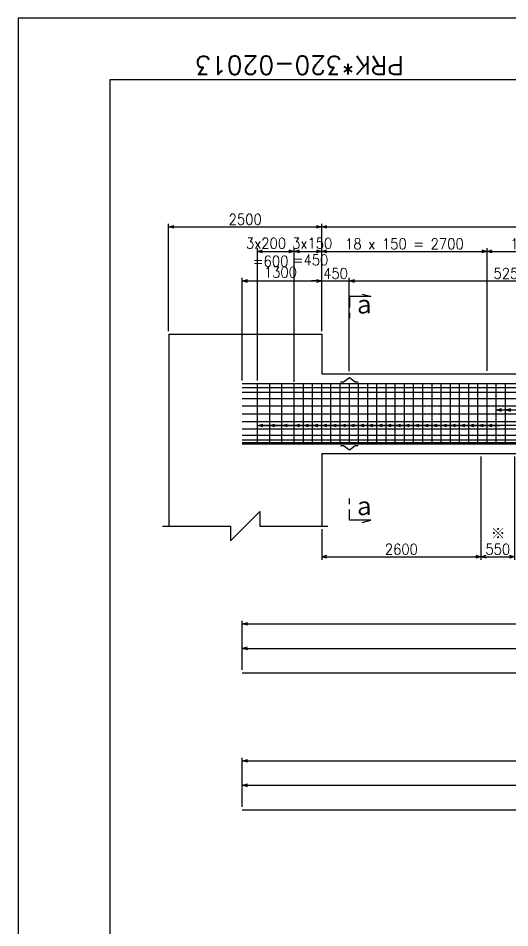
# Model space of a CAD drawing. Extents: x 92661 to 134711, y 44762 to 74462.
# Drawn here: x 92661 to 100689, y 59612 to 74462 of the extents above; entities that cross this region are included whole.
import ezdxf
from ezdxf.enums import TextEntityAlignment as Align

# ---------------------------------------------------------------- set-up
doc = ezdxf.new("R2010")
doc.units = 0
doc.header["$LTSCALE"] = 300
doc.header["$MEASUREMENT"] = 0
doc.layers.get('0').update_dxf_attribs({"linetype": 'CONTINUOUS'})
doc.layers.get('DEFPOINTS').update_dxf_attribs({"linetype": 'CONTINUOUS'})
for name, color, linetype in [('スペーサー-2', 3, 'CONTINUOUS'), ('タイトル', 3, 'CONTINUOUS'), ('寸法', 1, 'CONTINUOUS'), ('引き出し横', 1, 'CONTINUOUS'), ('杭主筋', 2, 'CONTINUOUS'), ('枠', 7, 'CONTINUOUS'), ('構造', 3, 'CONTINUOUS'), ('肋筋', 3, 'CONTINUOUS'), ('記号', 2, 'CONTINUOUS'), ('鉄筋材料', 3, 'CONTINUOUS')]:
    doc.layers.add(name, color=color, linetype=linetype)
doc.styles.add('MS明朝', font='MS PMincho.ttf')
doc.styles.add('romans', font='ROMANS.shx', dxfattribs={"width": 0.9, "bigfont": 'EXTFONT.shx'})
doc.styles.get("Standard").update_dxf_attribs({"font": 'romans.shx', "bigfont": 'extfont.shx'})
doc.dimstyles.new('ST-50', dxfattribs={"dimscale": 50, "dimtxt": 3.5, "dimasz": 1.7, "dimexe": 1, "dimexo": 1, "dimgap": 1, "dimtad": 0, "dimdec": 0, "dimzin": 0, "dimdsep": 46, "dimtxsty": 'romans', "dimblk": 'OPEN30', "dimcen": 1, "dimdle": 3, "dimclrd": 1, "dimclre": 1, "dimclrt": 3, "dimaunit": 1, "dimadec": 0, "dimazin": 0, "dimtfac": 1, "dimtdec": 0, "dimtix": 1, "dimtmove": 2, "dimatfit": 3, "dimldrblk": 'NONE', "dimfxl": 0, "dimtvp": 0.7, "dimtolj": 1, "dimtzin": 0, "dimarcsym": 0})
doc.dimstyles.new('矢', dxfattribs={"dimscale": 50, "dimtxt": 3.5, "dimasz": 1.7, "dimexe": 1, "dimexo": 0.7, "dimgap": 0.09, "dimtad": 0, "dimdec": 0, "dimzin": 0, "dimdsep": 46, "dimtxsty": 'romans', "dimblk": 'OPEN30', "dimcen": 1, "dimdle": 1, "dimclrd": 1, "dimclre": 1, "dimclrt": 3, "dimaunit": 1, "dimadec": 0, "dimazin": 0, "dimtfac": 1, "dimtdec": 0, "dimtix": 1, "dimtmove": 2, "dimatfit": 3, "dimldrblk": 'OPEN30', "dimfxl": 0, "dimtvp": 0.7, "dimtolj": 1, "dimtzin": 0, "dimarcsym": 0})

# ---------------------------------------------------------------- blocks, each defined once
blk = doc.blocks.new('_Open30')
at = {"color": 0, "lineweight": -2}
for p, q in [((-1, 0.27), (0, 0)), ((0, 0), (-1, -0.27)), ((0, 0), (-1, 0))]:
    blk.add_line(p, q, dxfattribs=at)
blk = doc.blocks.new('*D15')
at = {"layer": 'DEFPOINTS', "color": 0, "linetype": 'Continuous'}
for p in [(103018, 70655), (100318, 68655), (103018, 68655)]:
    blk.add_point(p, dxfattribs=at)
at = {"layer": '引き出し横', "color": 1, "linetype": 'Continuous', "lineweight": -2}
for p, q in [((100318, 68705), (100318, 70705)), ((103018, 68705), (103018, 70705)), ((100403, 70655), (102933, 70655))]:
    blk.add_line(p, q, dxfattribs=at)
at = {"layer": '引き出し横', "color": 1, "linetype": 'Continuous', "lineweight": -2, "xscale": 85, "yscale": 85, "zscale": 85, "rotation": 180}
blk.add_blockref('_Open30', (100318, 70655), dxfattribs=at)
at = {"layer": '引き出し横', "color": 1, "linetype": 'Continuous', "lineweight": -2, "xscale": 85, "yscale": 85, "zscale": 85}
blk.add_blockref('_Open30', (103018, 70655), dxfattribs=at)
at = {"layer": '引き出し横', "color": 3, "linetype": 'Continuous', "insert": (101668, 70778), "char_height": 175, "attachment_point": 5, "style": 'romans'}
blk.add_mtext('\\A1;18 x 150 = 2700', dxfattribs=at)
blk = doc.blocks.new('_None')
blk = doc.blocks.new('*D16')
at = {"layer": 'DEFPOINTS', "color": 0, "linetype": 'Continuous'}
for p in [(117818, 62339), (96318, 61939), (117818, 61939)]:
    blk.add_point(p, dxfattribs=at)
at = {"layer": '寸法', "color": 1, "linetype": 'Continuous', "lineweight": -2}
for p, q in [((96318, 61989), (96318, 62389)), ((117818, 61989), (117818, 62389)), ((96403, 62339), (117733, 62339))]:
    blk.add_line(p, q, dxfattribs=at)
at = {"layer": '寸法', "color": 1, "linetype": 'Continuous', "lineweight": -2, "xscale": 85, "yscale": 85, "zscale": 85, "rotation": 180}
blk.add_blockref('_Open30', (96318, 62339), dxfattribs=at)
at = {"layer": '寸法', "color": 1, "linetype": 'Continuous', "lineweight": -2, "xscale": 85, "yscale": 85, "zscale": 85}
blk.add_blockref('_Open30', (117818, 62339), dxfattribs=at)
at = {"layer": '寸法', "color": 3, "linetype": 'Continuous', "insert": (107068, 62462), "char_height": 175, "attachment_point": 5, "style": 'romans'}
blk.add_mtext('\\A1;21500', dxfattribs=at)
blk = doc.blocks.new('*D17')
at = {"layer": 'DEFPOINTS', "color": 0, "linetype": 'Continuous'}
for p in [(130018, 64574), (96318, 64174), (130018, 64174)]:
    blk.add_point(p, dxfattribs=at)
at = {"layer": '寸法', "color": 1, "linetype": 'Continuous', "lineweight": -2}
for p, q in [((96318, 64224), (96318, 64624)), ((130018, 64224), (130018, 64624)), ((96403, 64574), (129933, 64574))]:
    blk.add_line(p, q, dxfattribs=at)
at = {"layer": '寸法', "color": 1, "linetype": 'Continuous', "lineweight": -2, "xscale": 85, "yscale": 85, "zscale": 85, "rotation": 180}
blk.add_blockref('_Open30', (96318, 64574), dxfattribs=at)
at = {"layer": '寸法', "color": 1, "linetype": 'Continuous', "lineweight": -2, "xscale": 85, "yscale": 85, "zscale": 85}
blk.add_blockref('_Open30', (130018, 64574), dxfattribs=at)
at = {"layer": '寸法', "color": 3, "linetype": 'Continuous', "insert": (113168, 64697), "char_height": 175, "attachment_point": 5, "style": 'romans'}
blk.add_mtext('\\A1;33700', dxfattribs=at)
blk = doc.blocks.new('*D18')
at = {"layer": 'DEFPOINTS', "color": 0, "linetype": 'Continuous'}
for p in [(103318, 70172), (98068, 68647), (103318, 68655)]:
    blk.add_point(p, dxfattribs=at)
at = {"layer": '寸法', "color": 1, "linetype": 'Continuous', "lineweight": -2}
for p, q in [((98068, 68697), (98068, 70222)), ((98153, 70172), (103233, 70172)), ((103318, 68705), (103318, 70222))]:
    blk.add_line(p, q, dxfattribs=at)
at = {"layer": '寸法', "color": 1, "linetype": 'Continuous', "lineweight": -2, "xscale": 85, "yscale": 85, "zscale": 85, "rotation": 180}
blk.add_blockref('_Open30', (98068, 70172), dxfattribs=at)
at = {"layer": '寸法', "color": 1, "linetype": 'Continuous', "lineweight": -2, "xscale": 85, "yscale": 85, "zscale": 85}
blk.add_blockref('_Open30', (103318, 70172), dxfattribs=at)
at = {"layer": '寸法', "color": 3, "linetype": 'Continuous', "insert": (100693, 70295), "char_height": 175, "attachment_point": 5, "style": 'romans'}
blk.add_mtext('\\A1;5250', dxfattribs=at)
blk = doc.blocks.new('*D19')
at = {"layer": 'DEFPOINTS', "color": 0, "linetype": 'Continuous'}
for p in [(130118, 71055), (97618, 69305), (130118, 68655)]:
    blk.add_point(p, dxfattribs=at)
at = {"layer": '寸法', "color": 1, "linetype": 'Continuous', "lineweight": -2}
for p, q in [((97618, 69355), (97618, 71105)), ((97703, 71055), (130033, 71055)), ((130118, 68705), (130118, 71105))]:
    blk.add_line(p, q, dxfattribs=at)
at = {"layer": '寸法', "color": 1, "linetype": 'Continuous', "lineweight": -2, "xscale": 85, "yscale": 85, "zscale": 85, "rotation": 180}
blk.add_blockref('_Open30', (97618, 71055), dxfattribs=at)
at = {"layer": '寸法', "color": 1, "linetype": 'Continuous', "lineweight": -2, "xscale": 85, "yscale": 85, "zscale": 85}
blk.add_blockref('_Open30', (130118, 71055), dxfattribs=at)
at = {"layer": '寸法', "color": 3, "linetype": 'Continuous', "insert": (113868, 71178), "char_height": 175, "attachment_point": 5, "style": 'romans'}
blk.add_mtext('\\A1;32500', dxfattribs=at)
blk = doc.blocks.new('*D20')
at = {"layer": 'DEFPOINTS', "color": 0, "linetype": 'Continuous'}
for p in [(97618, 71055), (95118, 69305), (97618, 69305)]:
    blk.add_point(p, dxfattribs=at)
at = {"layer": '寸法', "color": 1, "linetype": 'Continuous', "lineweight": -2}
for p, q in [((95118, 69355), (95118, 71105)), ((95203, 71055), (97533, 71055)), ((97618, 69355), (97618, 71105))]:
    blk.add_line(p, q, dxfattribs=at)
at = {"layer": '寸法', "color": 1, "linetype": 'Continuous', "lineweight": -2, "xscale": 85, "yscale": 85, "zscale": 85, "rotation": 180}
blk.add_blockref('_Open30', (95118, 71055), dxfattribs=at)
at = {"layer": '寸法', "color": 1, "linetype": 'Continuous', "lineweight": -2, "xscale": 85, "yscale": 85, "zscale": 85}
blk.add_blockref('_Open30', (97618, 71055), dxfattribs=at)
at = {"layer": '寸法', "color": 3, "linetype": 'Continuous', "insert": (96368, 71178), "char_height": 175, "attachment_point": 5, "style": 'romans'}
blk.add_mtext('\\A1;2500', dxfattribs=at)
blk = doc.blocks.new('*D21')
at = {"layer": 'DEFPOINTS', "color": 0, "linetype": 'Continuous'}
for p in [(100318, 70655), (97618, 69305), (100318, 68655)]:
    blk.add_point(p, dxfattribs=at)
at = {"layer": '引き出し横', "color": 1, "linetype": 'Continuous', "lineweight": -2}
for p, q in [((97618, 69355), (97618, 70705)), ((100318, 68705), (100318, 70705)), ((97703, 70655), (100233, 70655))]:
    blk.add_line(p, q, dxfattribs=at)
at = {"layer": '引き出し横', "color": 1, "linetype": 'Continuous', "lineweight": -2, "xscale": 85, "yscale": 85, "zscale": 85, "rotation": 180}
blk.add_blockref('_Open30', (97618, 70655), dxfattribs=at)
at = {"layer": '引き出し横', "color": 1, "linetype": 'Continuous', "lineweight": -2, "xscale": 85, "yscale": 85, "zscale": 85}
blk.add_blockref('_Open30', (100318, 70655), dxfattribs=at)
at = {"layer": '引き出し横', "color": 3, "linetype": 'Continuous', "insert": (98968, 70778), "char_height": 175, "attachment_point": 5, "style": 'romans'}
blk.add_mtext('\\A1;18 x 150 = 2700', dxfattribs=at)
blk = doc.blocks.new('*D22')
at = {"layer": 'DEFPOINTS', "color": 0, "linetype": 'Continuous'}
for p in [(97618, 70172), (97618, 69305), (96318, 68499)]:
    blk.add_point(p, dxfattribs=at)
at = {"layer": '寸法', "color": 1, "linetype": 'Continuous', "lineweight": -2}
for p, q in [((96318, 68549), (96318, 70222)), ((96403, 70172), (97533, 70172)), ((97618, 69355), (97618, 70222))]:
    blk.add_line(p, q, dxfattribs=at)
at = {"layer": '寸法', "color": 1, "linetype": 'Continuous', "lineweight": -2, "xscale": 85, "yscale": 85, "zscale": 85, "rotation": 180}
blk.add_blockref('_Open30', (96318, 70172), dxfattribs=at)
at = {"layer": '寸法', "color": 1, "linetype": 'Continuous', "lineweight": -2, "xscale": 85, "yscale": 85, "zscale": 85}
blk.add_blockref('_Open30', (97618, 70172), dxfattribs=at)
at = {"layer": '寸法', "color": 3, "linetype": 'Continuous', "insert": (96943, 70315), "char_height": 175, "attachment_point": 5, "style": 'romans'}
blk.add_mtext('\\A1;1300', dxfattribs=at)
blk = doc.blocks.new('*D23')
at = {"layer": 'DEFPOINTS', "color": 0, "linetype": 'Continuous'}
for p in [(98068, 70172), (97618, 69305), (98068, 68647)]:
    blk.add_point(p, dxfattribs=at)
at = {"layer": '寸法', "color": 1, "linetype": 'Continuous', "lineweight": -2}
for p, q in [((97533, 70172), (97448, 70172)), ((97618, 69355), (97618, 70222)), ((97618, 70172), (98068, 70172)), ((98068, 68697), (98068, 70222)), ((98153, 70172), (98238, 70172))]:
    blk.add_line(p, q, dxfattribs=at)
at = {"layer": '寸法', "color": 1, "linetype": 'Continuous', "lineweight": -2, "xscale": 85, "yscale": 85, "zscale": 85}
blk.add_blockref('_Open30', (97618, 70172), dxfattribs=at)
at = {"layer": '寸法', "color": 1, "linetype": 'Continuous', "lineweight": -2, "xscale": 85, "yscale": 85, "zscale": 85, "rotation": 180}
blk.add_blockref('_Open30', (98068, 70172), dxfattribs=at)
at = {"layer": '寸法', "color": 3, "linetype": 'Continuous', "insert": (97843, 70295), "char_height": 175, "attachment_point": 5, "style": 'romans'}
blk.add_mtext('\\A1;450', dxfattribs=at)
blk = doc.blocks.new('*D24')
at = {"layer": 'DEFPOINTS', "color": 0, "linetype": 'Continuous'}
for p in [(97618, 70655), (97168, 69305), (97618, 69305)]:
    blk.add_point(p, dxfattribs=at)
at = {"layer": '寸法', "color": 1, "linetype": 'Continuous', "lineweight": -2}
for p, q in [((97168, 69355), (97168, 70705)), ((97618, 69355), (97618, 70705)), ((97253, 70655), (97533, 70655))]:
    blk.add_line(p, q, dxfattribs=at)
at = {"layer": '寸法', "color": 1, "linetype": 'Continuous', "lineweight": -2, "xscale": 85, "yscale": 85, "zscale": 85, "rotation": 180}
blk.add_blockref('_Open30', (97168, 70655), dxfattribs=at)
at = {"layer": '寸法', "color": 1, "linetype": 'Continuous', "lineweight": -2, "xscale": 85, "yscale": 85, "zscale": 85}
blk.add_blockref('_Open30', (97618, 70655), dxfattribs=at)
at = {"layer": '寸法', "color": 3, "linetype": 'Continuous', "insert": (97434, 70516), "char_height": 175, "attachment_point": 5, "style": 'romans'}
blk.add_mtext('\\A1;=450', dxfattribs=at)
blk = doc.blocks.new('*D51')
at = {"layer": 'DEFPOINTS', "color": 0, "linetype": 'Continuous'}
for p in [(108318, 64174), (96318, 63774), (108318, 63774)]:
    blk.add_point(p, dxfattribs=at)
at = {"layer": '引き出し横', "color": 1, "linetype": 'Continuous', "lineweight": -2}
for p, q in [((96318, 63824), (96318, 64224)), ((96403, 64174), (108233, 64174)), ((108318, 63824), (108318, 64224))]:
    blk.add_line(p, q, dxfattribs=at)
at = {"layer": '引き出し横', "color": 1, "linetype": 'Continuous', "lineweight": -2, "xscale": 85, "yscale": 85, "zscale": 85, "rotation": 180}
blk.add_blockref('_Open30', (96318, 64174), dxfattribs=at)
at = {"layer": '引き出し横', "color": 1, "linetype": 'Continuous', "lineweight": -2, "xscale": 85, "yscale": 85, "zscale": 85}
blk.add_blockref('_Open30', (108318, 64174), dxfattribs=at)
at = {"layer": '引き出し横', "color": 3, "linetype": 'Continuous', "insert": (102318, 64297), "char_height": 175, "attachment_point": 5, "style": 'romans'}
blk.add_mtext('\\A1;12000', dxfattribs=at)
blk = doc.blocks.new('*D53')
at = {"layer": 'DEFPOINTS', "color": 0, "linetype": 'Continuous'}
for p in [(108319, 61939), (96318, 61539), (108319, 61539)]:
    blk.add_point(p, dxfattribs=at)
at = {"layer": '引き出し横', "color": 1, "linetype": 'Continuous', "lineweight": -2}
for p, q in [((96318, 61589), (96318, 61989)), ((96403, 61939), (108234, 61939)), ((108319, 61589), (108319, 61989))]:
    blk.add_line(p, q, dxfattribs=at)
at = {"layer": '引き出し横', "color": 1, "linetype": 'Continuous', "lineweight": -2, "xscale": 85, "yscale": 85, "zscale": 85, "rotation": 180}
blk.add_blockref('_Open30', (96318, 61939), dxfattribs=at)
at = {"layer": '引き出し横', "color": 1, "linetype": 'Continuous', "lineweight": -2, "xscale": 85, "yscale": 85, "zscale": 85}
blk.add_blockref('_Open30', (108319, 61939), dxfattribs=at)
at = {"layer": '引き出し横', "color": 3, "linetype": 'Continuous', "insert": (102319, 62062), "char_height": 175, "attachment_point": 5, "style": 'romans'}
blk.add_mtext('\\A1;12000', dxfattribs=at)
blk = doc.blocks.new('*D61')
at = {"layer": 'DEFPOINTS', "color": 0, "linetype": 'Continuous'}
for p in [(100218, 67355), (97618, 66168), (100218, 65671)]:
    blk.add_point(p, dxfattribs=at)
at = {"layer": '構造', "color": 1, "linetype": 'Continuous', "lineweight": -2}
for p, q in [((100218, 67305), (100218, 65621)), ((97618, 66118), (97618, 65621)), ((97703, 65671), (100133, 65671))]:
    blk.add_line(p, q, dxfattribs=at)
at = {"layer": '構造', "color": 1, "linetype": 'Continuous', "lineweight": -2, "xscale": 85, "yscale": 85, "zscale": 85, "rotation": 180}
blk.add_blockref('_Open30', (97618, 65671), dxfattribs=at)
at = {"layer": '構造', "color": 1, "linetype": 'Continuous', "lineweight": -2, "xscale": 85, "yscale": 85, "zscale": 85}
blk.add_blockref('_Open30', (100218, 65671), dxfattribs=at)
at = {"layer": '構造', "color": 3, "linetype": 'Continuous', "insert": (98918, 65793), "char_height": 175, "attachment_point": 5, "style": 'romans'}
blk.add_mtext('\\A1;2600', dxfattribs=at)
blk = doc.blocks.new('*D78')
at = {"layer": 'DEFPOINTS', "color": 0, "linetype": 'Continuous'}
for p in [(100218, 67355), (100768, 67355), (100768, 65671)]:
    blk.add_point(p, dxfattribs=at)
at = {"layer": '寸法', "color": 1, "linetype": 'Continuous', "lineweight": -2}
for p, q in [((100218, 67305), (100218, 65621)), ((100768, 67305), (100768, 65621)), ((100303, 65671), (100683, 65671))]:
    blk.add_line(p, q, dxfattribs=at)
at = {"layer": '寸法', "color": 1, "linetype": 'Continuous', "lineweight": -2, "xscale": 85, "yscale": 85, "zscale": 85, "rotation": 180}
blk.add_blockref('_Open30', (100218, 65671), dxfattribs=at)
at = {"layer": '寸法', "color": 1, "linetype": 'Continuous', "lineweight": -2, "xscale": 85, "yscale": 85, "zscale": 85}
blk.add_blockref('_Open30', (100768, 65671), dxfattribs=at)
at = {"layer": '寸法', "color": 3, "linetype": 'Continuous', "insert": (100493, 65793), "char_height": 175, "attachment_point": 5, "style": 'romans'}
blk.add_mtext('\\A1;550', dxfattribs=at)
blk = doc.blocks.new('*D84')
at = {"layer": 'DEFPOINTS', "color": 0, "linetype": 'Continuous'}
for p in [(97168, 70655), (96568, 68499), (97168, 68475)]:
    blk.add_point(p, dxfattribs=at)
at = {"layer": '寸法', "color": 1, "linetype": 'Continuous', "lineweight": -2}
for p, q in [((96568, 68549), (96568, 70705)), ((97168, 68525), (97168, 70705)), ((96653, 70655), (97083, 70655))]:
    blk.add_line(p, q, dxfattribs=at)
at = {"layer": '寸法', "color": 1, "linetype": 'Continuous', "lineweight": -2, "xscale": 85, "yscale": 85, "zscale": 85, "rotation": 180}
blk.add_blockref('_Open30', (96568, 70655), dxfattribs=at)
at = {"layer": '寸法', "color": 1, "linetype": 'Continuous', "lineweight": -2, "xscale": 85, "yscale": 85, "zscale": 85}
blk.add_blockref('_Open30', (97168, 70655), dxfattribs=at)
at = {"layer": '寸法', "color": 3, "linetype": 'Continuous', "insert": (96783, 70495), "char_height": 175, "attachment_point": 5, "style": 'romans'}
blk.add_mtext('\\A1;=600', dxfattribs=at)

msp = doc.modelspace()

# ---------------------------------------------------------------- linework, layer by layer
at = {"layer": 'スペーサー-2', "color": 3, "linetype": 'Continuous', "flags": 128}
for points in [[(97923.48308, 68527.34277), (97973.48308, 68527.34277), (98068.48308, 68597.34277), (98163.48308, 68527.34277), (98213.48308, 68527.34277)], [(97923.48308, 67483.42277), (97973.48308, 67483.42277), (98068.48308, 67413.42277), (98163.48308, 67483.42277), (98213.48308, 67483.42277)]]:
    msp.add_lwpolyline(points, dxfattribs=at)
at = {"layer": '引き出し横', "linetype": 'Continuous'}
for p, q in [((100634.54397, 68066.25765), (100618.48308, 68066.25765)), ((100368.48308, 67812.61774), (96643.48308, 67812.61774)), ((104259.7382, 67812.61774), (98118.48308, 67812.61774))]:
    msp.add_line(p, q, dxfattribs=at)
at = {"layer": '引き出し横', "linetype": 'Continuous', "extrusion": (0, 0, -1)}
msp.add_lwpolyline([(-98203.48308, 67812.61774), (-98331.36174, 67812.61774)], dxfattribs=at)
at = {"layer": '杭主筋', "linetype": 'Continuous'}
for p, q in [((96318.48308, 68499.38277), (130018.48308, 68499.38277)), ((96318.48308, 68433.19932), (130018.48308, 68433.19932)), ((96318.48308, 68354.69352), (117818.48308, 68354.69352)), ((96318.48308, 68252.38277), (130018.48308, 68252.38277)), ((96318.48308, 68133.23938), (117818.48308, 68133.23938)), ((96318.48308, 68005.38277), (114618.48308, 68005.38277)), ((96318.48308, 68005.38277), (130018.48308, 68005.38277)), ((96318.48308, 67877.52616), (117818.48308, 67877.52616)), ((96318.48308, 67758.38277), (130018.48308, 67758.38277)), ((96318.48308, 67656.07202), (117818.48308, 67656.07202)), ((96318.48308, 67577.56622), (130018.48308, 67577.56622)), ((96318.48308, 67535.56085), (117818.48308, 67535.56085)), ((96318.48308, 67511.38277), (130018.48308, 67511.38277)), ((96318.48308, 63774.30456), (108318.48308, 63774.30456)), ((96318.48308, 61539.13365), (108318.48308, 61539.13365))]:
    msp.add_line(p, q, dxfattribs=at)
at = {"layer": '枠', "color": 1, "linetype": 'Continuous', "flags": 128}
msp.add_lwpolyline([(92660.61285, 74461.94194), (92660.61285, 44761.94194), (134710.61285, 44761.94194), (134710.61285, 74461.94194), (92660.61285, 74461.94194)], dxfattribs=at)
at = {"layer": '枠', "color": 2, "linetype": 'Continuous', "flags": 128}
msp.add_lwpolyline([(94160.61285, 45761.94194), (94160.61285, 73461.94194), (133710.61285, 73461.94194), (133710.61285, 45761.94194), (94160.61285, 45761.94194)], dxfattribs=at)
at = {"layer": '構造', "linetype": 'Continuous'}
for p, q in [((95118.48308, 69305.37114), (95118.48308, 66168.49065)), ((95118.48308, 69305.37114), (97618.48308, 69305.37114)), ((97618.48308, 69305.37114), (97618.48308, 68655.38277)), ((97618.48308, 68655.38277), (130118.48308, 68655.38277)), ((97618.48308, 67355.38277), (130118.48308, 67355.38277)), ((97618.48308, 67355.38277), (97618.48308, 66168.49065))]:
    msp.add_line(p, q, dxfattribs=at)
at = {"layer": '構造', "color": 1, "linetype": 'Continuous'}
for p, q in [((96128.48308, 65928.49065), (96608.48308, 66408.49065)), ((96608.48308, 66408.49065), (96608.48308, 66168.49065)), ((95018.48308, 66168.49065), (96128.48308, 66168.49065)), ((96128.48308, 66168.49065), (96128.48308, 65928.49065)), ((96608.48308, 66168.49065), (97718.48308, 66168.49065))]:
    msp.add_line(p, q, dxfattribs=at)
at = {"layer": '肋筋', "linetype": 'Continuous'}
for p, q in [((96568.48308, 67511.38277), (96568.48308, 68499.38277)), ((96768.48308, 67511.38277), (96768.48308, 68499.38277)), ((96968.48308, 67511.38277), (96968.48308, 68499.38277)), ((97168.48308, 67511.38277), (97168.48308, 68499.38277)), ((97318.48308, 67511.38277), (97318.48308, 68499.38277)), ((97468.48308, 67511.38277), (97468.48308, 68499.38277)), ((97618.48308, 67511.38277), (97618.48308, 68499.38277)), ((97768.48308, 67511.38277), (97768.48308, 68499.38277)), ((97918.48308, 67511.38277), (97918.48308, 68499.38277)), ((98068.48308, 67511.38277), (98068.48308, 68499.38277)), ((98218.48308, 67511.38277), (98218.48308, 68499.38277)), ((98368.48308, 67511.38277), (98368.48308, 68499.38277)), ((98518.48308, 67511.38277), (98518.48308, 68499.38277)), ((98668.48308, 67511.38277), (98668.48308, 68499.38277)), ((98818.48308, 67511.38277), (98818.48308, 68499.38277)), ((98968.48308, 67511.38277), (98968.48308, 68499.38277)), ((99118.48308, 67511.38277), (99118.48308, 68499.38277)), ((99268.48308, 67511.38277), (99268.48308, 68499.38277)), ((99418.48308, 67511.38277), (99418.48308, 68499.38277)), ((99568.48308, 67511.38277), (99568.48308, 68499.38277)), ((99718.48308, 67511.38277), (99718.48308, 68499.38277)), ((99868.48308, 67511.38277), (99868.48308, 68499.38277)), ((100018.48308, 67511.38277), (100018.48308, 68499.38277)), ((100168.48308, 67511.38277), (100168.48308, 68499.38277)), ((100318.48308, 67511.38277), (100318.48308, 68499.38277)), ((100468.48308, 67511.38277), (100468.48308, 68499.38277)), ((100618.48308, 67511.38277), (100618.48308, 68499.38277))]:
    msp.add_line(p, q, dxfattribs=at)
at = {"layer": '記号'}
for p, q in [((98071.38871, 69916.34512), (98071.38871, 69741.34512)), ((98071.38871, 69653.84512), (98071.38871, 69566.34512)), ((98071.38871, 66530.55003), (98071.38871, 66618.05003)), ((98071.38871, 66268.05003), (98071.38871, 66443.05003))]:
    msp.add_line(p, q, dxfattribs=at)
at = {"layer": '記号', "flags": 128}
for points in [[(98276.49983, 69955.16798), (98421.38871, 69916.34512), (98071.38871, 69916.34512)], [(98276.49983, 66229.22717), (98421.38871, 66268.05003), (98071.38871, 66268.05003)]]:
    msp.add_lwpolyline(points, dxfattribs=at)

# ---------------------------------------------------------------- texts
at = {"layer": 'タイトル', "color": 3}
msp.add_text('PRK*320-02013', height=300, rotation=180, dxfattribs=at).set_placement((98960.63285, 73843.97888))
at = {"layer": '寸法', "color": 3, "linetype": 'Continuous', "style": 'romans', "width": 0.9}
for s, p in [('3x200', (96708.34251, 70699.95752)), ('3x150', (97462.24448, 70699.95752))]:
    msp.add_text(s, height=175, dxfattribs=at).set_placement(p, align=Align.CENTER)
at = {"layer": '記号', "style": 'MS明朝', "width": 0.9}
for p in [(98125.25871, 69640.95431), (98125.25871, 66349.22231)]:
    msp.add_text('ａ', height=300, dxfattribs=at).set_placement(p)
at = {"layer": '鉄筋材料', "style": 'MS明朝'}
msp.add_text('※', height=175, dxfattribs=at).set_placement((100378.99928, 65965.82733))

# ---------------------------------------------------------------- dimensions: what is measured, and where the dimension line sits
at = {"layer": '寸法', "linetype": 'Continuous'}
for base, p1, p2, picture, middle in [((97618.48308, 71055.43614), (95118.48308, 69305.37114), (97618.48308, 69305.37114), '*D20', (96368.48308, 71177.93614)), ((130118.48308, 71055.43614), (97618.48308, 69305.37114), (130118.48308, 68655.38277), '*D19', (113868.48308, 71177.93614)), ((98068.48308, 70172.01364), (97618.48308, 69305.37114), (98068.48308, 68647.34277), '*D23', (97843.48308, 70294.51364)), ((103318.48308, 70172.01364), (98068.48308, 68647.34277), (103318.48308, 68655.38277), '*D18', (100693.48308, 70294.51364)), ((100768.48308, 65670.65913), (100218.48308, 67355.38277), (100768.48308, 67355.38277), '*D78', (100493.48308, 65793.15913)), ((130018.48308, 64574.30456), (96318.48308, 64174.30456), (130018.48308, 64174.30456), '*D17', (113168.48308, 64696.80456)), ((117818.48308, 62339.13365), (96318.48308, 61939.13365), (117818.48308, 61939.13365), '*D16', (107068.48308, 62461.63365))]:
    dim = msp.add_linear_dim(base=base, p1=p1, p2=p2, dimstyle='ST-50', dxfattribs=at)
    dim.commit()
    dim.dimension.update_dxf_attribs({"geometry": picture, "text_midpoint": middle})
for base, p1, p2, picture, middle in [((97168.48308, 70655.43614), (96568.48308, 68499.38277), (97168.48308, 68475.20469), '*D84', (96783.09308, 70494.82971)), ((97618.48308, 70655.43614), (97168.48308, 69305.37114), (97618.48308, 69305.37114), '*D24', (97434.32224, 70516.26448))]:
    dim = msp.add_linear_dim(base=base, p1=p1, p2=p2, text='=<>', dimstyle='ST-50', dxfattribs=at)
    dim.commit()
    dim.dimension.update_dxf_attribs({"geometry": picture, "text_midpoint": middle, "dimtype": 160})
dim = msp.add_linear_dim(base=(97618.48308, 70172.01364), p1=(96318.48308, 68499.38277), p2=(97618.48308, 69305.37114), dimstyle='ST-50', dxfattribs=at)
dim.commit()
dim.dimension.update_dxf_attribs({"geometry": '*D22', "text_midpoint": (96943.48308, 70314.51364), "dimtype": 160})
at = {"layer": '引き出し横', "linetype": 'Continuous'}
for base, p1, p2, picture, middle in [((100318.48308, 70655.43614), (97618.48308, 69305.37114), (100318.48308, 68655.38277), '*D21', (98968.48308, 70777.93614)), ((103018.48308, 70655.43614), (100318.48308, 68655.38277), (103018.48308, 68655.38277), '*D15', (101668.48308, 70777.93614))]:
    dim = msp.add_linear_dim(base=base, p1=p1, p2=p2, text='18 x 150 = <>', dimstyle='ST-50', dxfattribs=at)
    dim.commit()
    dim.dimension.update_dxf_attribs({"geometry": picture, "text_midpoint": middle})
for base, p1, p2, picture, middle in [((108318.48308, 64174.30456), (96318.48308, 63774.30456), (108318.48308, 63774.30456), '*D51', (102318.48308, 64296.80456)), ((108318.79067, 61939.13365), (96318.48308, 61539.13365), (108318.79067, 61539.1696), '*D53', (102318.63688, 62061.63365))]:
    dim = msp.add_linear_dim(base=base, p1=p1, p2=p2, dimstyle='ST-50', dxfattribs=at)
    dim.commit()
    dim.dimension.update_dxf_attribs({"geometry": picture, "text_midpoint": middle})
at = {"layer": '構造', "linetype": 'Continuous'}
dim = msp.add_linear_dim(base=(100218.48308, 65670.65913), p1=(97618.48308, 66168.49065), p2=(100218.48308, 67355.38277), dimstyle='ST-50', dxfattribs=at)
dim.commit()
dim.dimension.update_dxf_attribs({"geometry": '*D61', "text_midpoint": (98918.48308, 65793.15913)})

# ---------------------------------------------------------------- leaders
at = {"layer": '引き出し横', "linetype": 'Continuous'}
for points in [[(100468.48308, 68066.25765), (100681.36174, 68066.25765)], [(100618.48308, 68066.25765), (100831.36174, 68066.25765)], [(96568.48308, 67812.61774), (96781.36174, 67812.61774)], [(96768.48308, 67812.61774), (96981.36174, 67812.61774)], [(96968.48308, 67812.61774), (97181.36174, 67812.61774)], [(97168.48308, 67812.61774), (97381.36174, 67812.61774)], [(97318.48308, 67812.61774), (97531.36174, 67812.61774)], [(97468.48308, 67812.61774), (97681.36174, 67812.61774)], [(97618.48308, 67812.61774), (97831.36174, 67812.61774)], [(97768.48308, 67812.61774), (97981.36174, 67812.61774)], [(97918.48308, 67812.61774), (98131.36174, 67812.61774)], [(98068.48308, 67812.61774), (98281.36174, 67812.61774)], [(98218.48308, 67812.61774), (98431.36174, 67812.61774)], [(98368.48308, 67812.61774), (98581.36174, 67812.61774)], [(98518.48308, 67812.61774), (98731.36174, 67812.61774)], [(98668.48308, 67812.61774), (98881.36174, 67812.61774)], [(98818.48308, 67812.61774), (99031.36174, 67812.61774)], [(98968.48308, 67812.61774), (99181.36174, 67812.61774)], [(99118.48308, 67812.61774), (99331.36174, 67812.61774)], [(99268.48308, 67812.61774), (99481.36174, 67812.61774)], [(99418.48308, 67812.61774), (99631.36174, 67812.61774)], [(99568.48308, 67812.61774), (99781.36174, 67812.61774)], [(99718.48308, 67812.61774), (99931.36174, 67812.61774)], [(99868.48308, 67812.61774), (100081.36174, 67812.61774)], [(100018.48308, 67812.61774), (100231.36174, 67812.61774)], [(100168.48308, 67812.61774), (100381.36174, 67812.61774)], [(100318.48308, 67812.61774), (100531.36174, 67812.61774)]]:
    msp.add_leader(points, dimstyle='矢', override={"dimgap": 0.09, "dimtad": 0}, dxfattribs=at)

doc.saveas('drawing.dxf')
